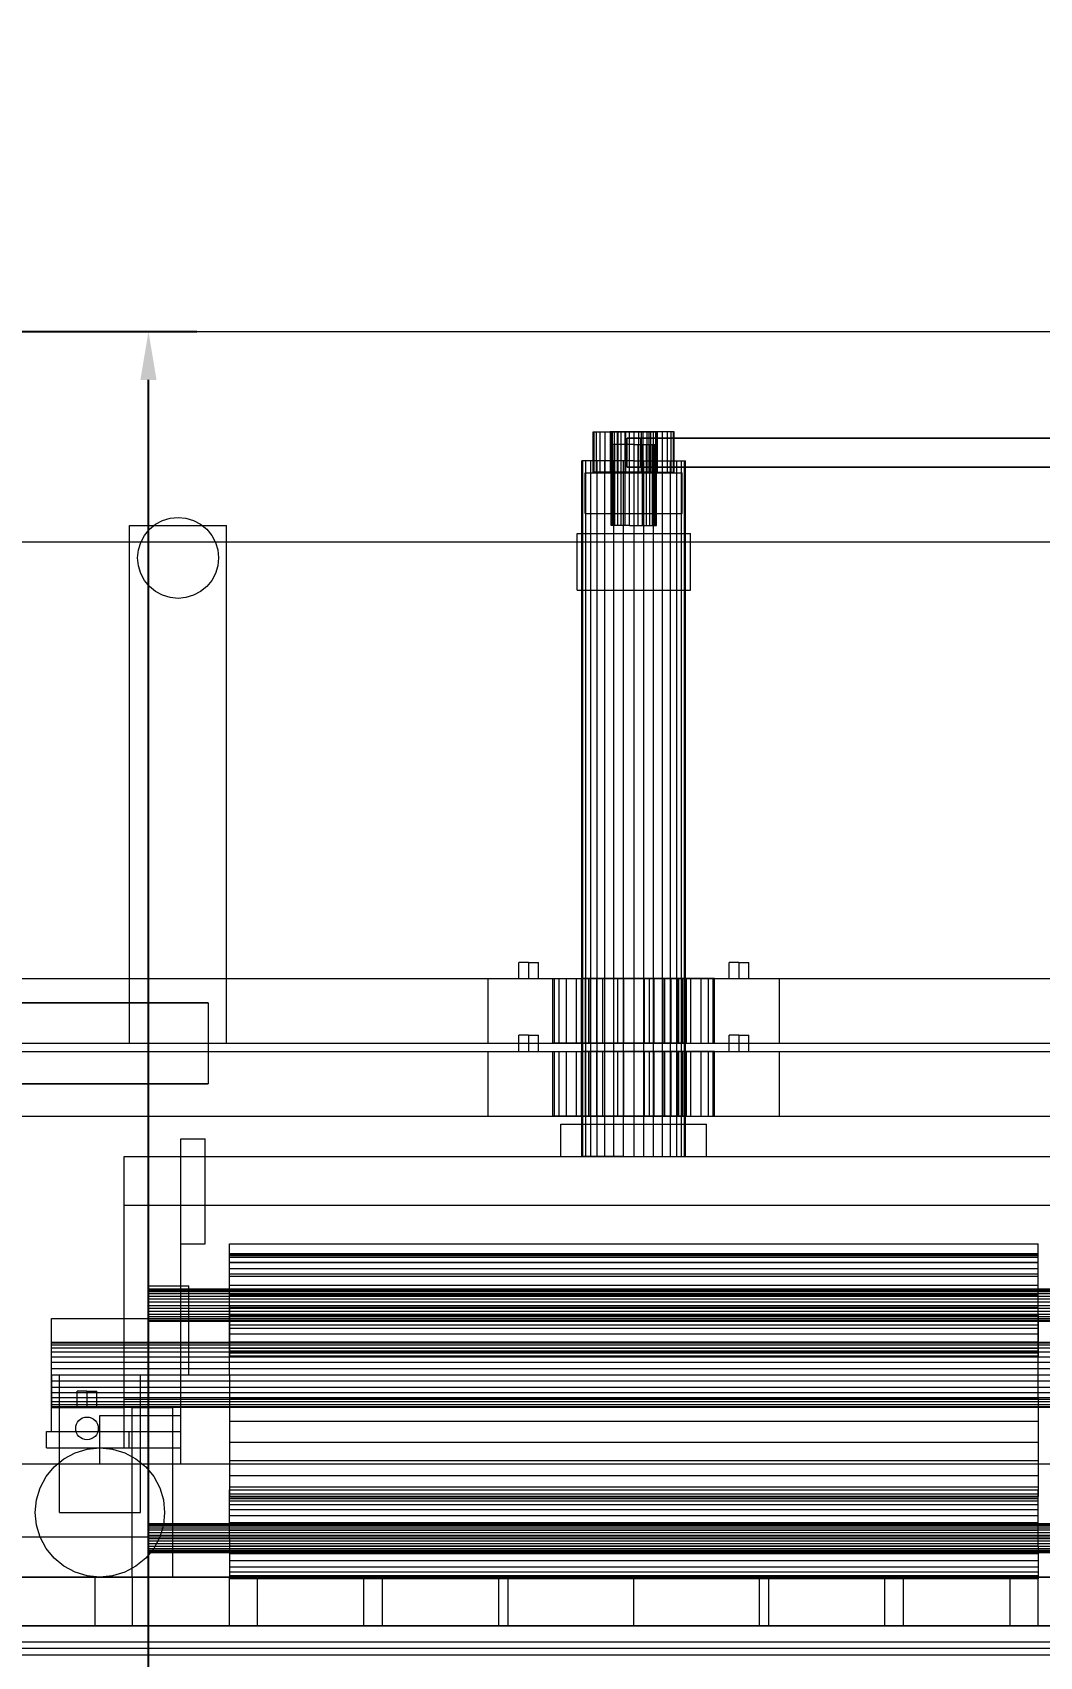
# Model space of a CAD drawing. Header units: millimetres. Extents: x -191664 to 191490, y -197311 to 10263.
# Drawn here: x 2128 to 2751, y -138529 to -137525 of the extents above; entities that cross this region are included whole.
import ezdxf

# ---------------------------------------------------------------- set-up
doc = ezdxf.new("R2010")
doc.units = ezdxf.units.MM
for name, color, linetype, lineweight in [('COTAS_R', 1, 'Continuous', 0), ('DET_secador_frontal', 7, 'Continuous', 0), ('R15_COTAS_TRANSPORTE_P', 1, 'Continuous', 0)]:
    doc.layers.add(name, color=color, linetype=linetype, lineweight=lineweight)
doc.dimstyles.new('PLANTA_20', dxfattribs={"dimtxt": 50, "dimasz": 30, "dimexe": 30, "dimexo": 16, "dimgap": 20, "dimtad": 1, "dimtih": 1, "dimtoh": 1, "dimdec": 1, "dimzin": 0, "dimdsep": 46, "dimcen": 0.09, "dimadec": 0, "dimazin": 0, "dimtfac": 1, "dimtdec": 4, "dimtofl": 0, "dimtmove": 0, "dimatfit": 3, "dimfxl": 1, "dimtolj": 1, "dimtzin": 0, "dimarcsym": 0})

# ---------------------------------------------------------------- blocks, each defined once
blk = doc.blocks.new('*D97')
at = {"layer": 'COTAS_R', "color": 0, "lineweight": -2, "transparency": 16777216}
for p, q in [((1116, -137710), (2230, -137710)), ((2200, -141520), (2200, -137740)), ((1116, -141550), (2230, -141550))]:
    blk.add_line(p, q, dxfattribs=at)
at = {"layer": 'COTAS_R', "color": 0, "transparency": 16777216}
for points in [[(2195, -137740), (2205, -137740), (2200, -137710)], [(2195, -141520), (2205, -141520), (2200, -141550)]]:
    blk.add_solid(points, dxfattribs=at)
at = {"layer": 'Defpoints', "color": 0, "transparency": 16777216}
for p in [(1100, -137710), (2200, -137710), (1100, -141550)]:
    blk.add_point(p, dxfattribs=at)
blk = doc.blocks.new('*D133')
at = {"layer": 'Defpoints', "color": 0, "transparency": 16777216}
for p in [(439.7, -194148), (217.9, -194406.1), (-500, -194490), (-500, -194490), (500, -194490)]:
    blk.add_point(p, dxfattribs=at)
at = {"layer": 'R15_COTAS_TRANSPORTE_P', "color": 0, "lineweight": -2, "transparency": 16777216}
blk.add_arc((-500, -194490), 722.8, 2.3783, 17.6217, dxfattribs=at)
at = {"layer": 'R15_COTAS_TRANSPORTE_P', "color": 0, "transparency": 16777216}
for points in [[(184.1, -194272.8), (193.6, -194269.6), (179.2, -194242.8)], [(227.1, -194459.9), (217.2, -194460.1), (222.8, -194490)]]:
    blk.add_solid(points, dxfattribs=at)

msp = doc.modelspace()

# ---------------------------------------------------------------- linework, layer by layer
at = {"layer": 'DET_secador_frontal', "color": 33, "true_color": 0xb6a25b}
for p, q in [((1950, -137710), (3762, -137710)), ((1950, -137840), (3762, -137840))]:
    msp.add_line(p, q, dxfattribs=at)
at = {"layer": 'DET_secador_frontal', "color": 253, "true_color": 0x9eafb6}
for p, q in [((2475, -137797), (2475, -137772)), ((2475, -137772), (2475.48, -137772)), ((2475, -137772), (2485.5, -137772)), ((2475.48, -137797), (2475.48, -137772)), ((2475.48, -137772), (2476.9, -137772)), ((2475.48, -137772), (2485.78, -137772)), ((2476.9, -137797), (2476.9, -137772)), ((2476.9, -137772), (2479.21, -137772)), ((2476.9, -137772), (2486.6, -137772)), ((2479.21, -137797), (2479.21, -137772)), ((2479.21, -137772), (2482.32, -137772)), ((2479.21, -137772), (2487.94, -137772)), ((2482.32, -137797), (2482.32, -137772)), ((2482.32, -137772), (2486.11, -137772)), ((2482.32, -137772), (2489.75, -137772)), ((2485.78, -137772), (2485.5, -137772)), ((2485.5, -137772), (2485.5, -137797)), ((2486.6, -137772), (2485.78, -137772)), ((2485.78, -137772), (2485.78, -137797)), ((2486.11, -137797), (2486.11, -137772)), ((2486.11, -137772), (2490.43, -137772)), ((2486.11, -137772), (2491.94, -137772)), ((2487.94, -137772), (2486.6, -137772)), ((2486.6, -137772), (2486.6, -137797)), ((2489.75, -137772), (2487.94, -137772)), ((2487.94, -137772), (2487.94, -137797)), ((2491.94, -137772), (2489.75, -137772)), ((2489.75, -137772), (2489.75, -137797)), ((2490.43, -137797), (2490.43, -137772)), ((2490.43, -137772), (2495.12, -137772)), ((2490.43, -137772), (2494.45, -137772)), ((2494.45, -137772), (2491.94, -137772)), ((2491.94, -137772), (2491.94, -137797)), ((2497.17, -137772), (2494.45, -137772)), ((2494.45, -137772), (2494.45, -137797)), ((2495.12, -137797), (2495.12, -137772)), ((2495.12, -137772), (2500, -137772)), ((2495.12, -137772), (2497.17, -137772)), ((2500, -137772), (2497.17, -137772)), ((2497.17, -137772), (2497.17, -137797)), ((2504.88, -137772), (2500, -137772)), ((2500, -137772), (2500, -137797)), ((2500, -137772), (2502.83, -137772)), ((2502.83, -137772), (2502.83, -137797)), ((2504.88, -137772), (2502.83, -137772)), ((2502.83, -137772), (2505.55, -137772)), ((2504.88, -137797), (2504.88, -137772)), ((2509.57, -137772), (2504.88, -137772)), ((2505.55, -137772), (2505.55, -137797)), ((2509.57, -137772), (2505.55, -137772)), ((2505.55, -137772), (2508.06, -137772)), ((2508.06, -137772), (2508.06, -137797)), ((2513.89, -137772), (2508.06, -137772)), ((2508.06, -137772), (2510.25, -137772)), ((2509.57, -137797), (2509.57, -137772)), ((2513.89, -137772), (2509.57, -137772)), ((2510.25, -137772), (2510.25, -137797)), ((2517.68, -137772), (2510.25, -137772)), ((2510.25, -137772), (2512.06, -137772)), ((2512.06, -137772), (2512.06, -137797)), ((2520.79, -137772), (2512.06, -137772)), ((2512.06, -137772), (2513.4, -137772)), ((2513.4, -137772), (2513.4, -137797)), ((2523.1, -137772), (2513.4, -137772)), ((2513.4, -137772), (2514.22, -137772)), ((2513.89, -137797), (2513.89, -137772)), ((2517.68, -137772), (2513.89, -137772)), ((2514.22, -137772), (2514.22, -137797)), ((2524.52, -137772), (2514.22, -137772)), ((2514.22, -137772), (2514.5, -137772)), ((2514.5, -137772), (2514.5, -137797)), ((2525, -137772), (2514.5, -137772)), ((2517.68, -137797), (2517.68, -137772)), ((2520.79, -137772), (2517.68, -137772)), ((2520.79, -137797), (2520.79, -137772)), ((2523.1, -137772), (2520.79, -137772)), ((2523.1, -137797), (2523.1, -137772)), ((2524.52, -137772), (2523.1, -137772)), ((2524.52, -137797), (2524.52, -137772)), ((2525, -137772), (2524.52, -137772)), ((2525, -137797), (2525, -137772)), ((2475.48, -137797), (2475, -137797)), ((2485.5, -137797), (2475, -137797)), ((2476.9, -137797), (2475.48, -137797)), ((2485.78, -137797), (2475.48, -137797)), ((2479.21, -137797), (2476.9, -137797)), ((2486.6, -137797), (2476.9, -137797)), ((2482.32, -137797), (2479.21, -137797)), ((2487.94, -137797), (2479.21, -137797)), ((2486.11, -137797), (2482.32, -137797)), ((2489.75, -137797), (2482.32, -137797)), ((2485.5, -137797), (2485.78, -137797)), ((2485.78, -137797), (2486.6, -137797)), ((2490.43, -137797), (2486.11, -137797)), ((2491.94, -137797), (2486.11, -137797)), ((2486.6, -137797), (2487.94, -137797)), ((2487.94, -137797), (2489.75, -137797)), ((2489.75, -137797), (2491.94, -137797)), ((2495.12, -137797), (2490.43, -137797)), ((2494.45, -137797), (2490.43, -137797)), ((2491.94, -137797), (2494.45, -137797)), ((2494.45, -137797), (2497.17, -137797)), ((2500, -137797), (2495.12, -137797)), ((2497.17, -137797), (2495.12, -137797)), ((2497.17, -137797), (2500, -137797)), ((2500, -137797), (2504.88, -137797)), ((2502.83, -137797), (2500, -137797)), ((2502.83, -137797), (2504.88, -137797)), ((2505.55, -137797), (2502.83, -137797)), ((2504.88, -137797), (2509.57, -137797)), ((2505.55, -137797), (2509.57, -137797)), ((2508.06, -137797), (2505.55, -137797)), ((2508.06, -137797), (2513.89, -137797)), ((2510.25, -137797), (2508.06, -137797)), ((2509.57, -137797), (2513.89, -137797)), ((2510.25, -137797), (2517.68, -137797)), ((2512.06, -137797), (2510.25, -137797)), ((2512.06, -137797), (2520.79, -137797)), ((2513.4, -137797), (2512.06, -137797)), ((2513.4, -137797), (2523.1, -137797)), ((2514.22, -137797), (2513.4, -137797)), ((2513.89, -137797), (2517.68, -137797)), ((2514.22, -137797), (2524.52, -137797)), ((2514.5, -137797), (2514.22, -137797)), ((2514.5, -137797), (2525, -137797)), ((2517.68, -137797), (2520.79, -137797)), ((2520.79, -137797), (2523.1, -137797)), ((2523.1, -137797), (2524.52, -137797)), ((2524.52, -137797), (2525, -137797)), ((2450, -138110), (2450.96, -138110)), ((2450, -138110), (2467.5, -138110)), ((2450.96, -138150), (2450.96, -138110)), ((2450.96, -138110), (2453.81, -138110)), ((2450.96, -138110), (2468.12, -138110)), ((2453.81, -138150), (2453.81, -138110)), ((2453.81, -138110), (2458.43, -138110)), ((2453.81, -138110), (2469.97, -138110)), ((2458.43, -138150), (2458.43, -138110)), ((2458.43, -138110), (2464.64, -138110)), ((2458.43, -138110), (2472.98, -138110)), ((2464.64, -138150), (2464.64, -138110)), ((2464.64, -138110), (2472.22, -138110)), ((2464.64, -138110), (2477.02, -138110)), ((2468.12, -138110), (2467.5, -138110)), ((2467.5, -138110), (2467.5, -138150)), ((2469.97, -138110), (2468.12, -138110)), ((2468.12, -138110), (2468.12, -138150)), ((2472.98, -138110), (2469.97, -138110)), ((2469.97, -138110), (2469.97, -138150)), ((2472.22, -138150), (2472.22, -138110)), ((2472.22, -138110), (2480.87, -138110)), ((2472.22, -138110), (2481.94, -138110)), ((2477.02, -138110), (2472.98, -138110)), ((2472.98, -138110), (2472.98, -138150)), ((2481.94, -138110), (2477.02, -138110)), ((2477.02, -138110), (2477.02, -138150)), ((2480.87, -138150), (2480.87, -138110)), ((2480.87, -138110), (2490.25, -138110)), ((2480.87, -138110), (2487.56, -138110)), ((2487.56, -138110), (2481.94, -138110)), ((2481.94, -138110), (2481.94, -138150)), ((2493.66, -138110), (2487.56, -138110)), ((2487.56, -138110), (2487.56, -138150)), ((2490.25, -138150), (2490.25, -138110)), ((2490.25, -138110), (2500, -138110)), ((2490.25, -138110), (2493.66, -138110)), ((2500, -138110), (2493.66, -138110)), ((2493.66, -138110), (2493.66, -138150)), ((2509.75, -138110), (2500, -138110)), ((2500, -138110), (2500, -138150)), ((2500, -138110), (2506.34, -138110)), ((2506.34, -138110), (2506.34, -138150)), ((2509.75, -138110), (2506.34, -138110)), ((2506.34, -138110), (2512.44, -138110)), ((2509.75, -138150), (2509.75, -138110)), ((2519.13, -138110), (2509.75, -138110)), ((2512.44, -138110), (2512.44, -138150)), ((2519.13, -138110), (2512.44, -138110)), ((2512.44, -138110), (2518.06, -138110)), ((2518.06, -138110), (2518.06, -138150)), ((2527.78, -138110), (2518.06, -138110)), ((2518.06, -138110), (2522.98, -138110)), ((2519.13, -138150), (2519.13, -138110)), ((2527.78, -138110), (2519.13, -138110)), ((2522.98, -138110), (2522.98, -138150)), ((2535.36, -138110), (2522.98, -138110)), ((2522.98, -138110), (2527.02, -138110)), ((2527.02, -138110), (2527.02, -138150)), ((2541.57, -138110), (2527.02, -138110)), ((2527.02, -138110), (2530.03, -138110)), ((2527.78, -138150), (2527.78, -138110)), ((2535.36, -138110), (2527.78, -138110)), ((2530.03, -138110), (2530.03, -138150)), ((2546.19, -138110), (2530.03, -138110)), ((2530.03, -138110), (2531.88, -138110)), ((2531.88, -138110), (2531.88, -138150)), ((2549.04, -138110), (2531.88, -138110)), ((2531.88, -138110), (2532.5, -138110)), ((2532.5, -138110), (2532.5, -138150)), ((2550, -138110), (2532.5, -138110)), ((2535.36, -138150), (2535.36, -138110)), ((2541.57, -138110), (2535.36, -138110)), ((2541.57, -138150), (2541.57, -138110)), ((2546.19, -138110), (2541.57, -138110)), ((2546.19, -138150), (2546.19, -138110)), ((2549.04, -138110), (2546.19, -138110)), ((2549.04, -138150), (2549.04, -138110)), ((2550, -138110), (2549.04, -138110)), ((2450.96, -138150), (2450, -138150)), ((2467.5, -138150), (2450, -138150)), ((2453.81, -138150), (2450.96, -138150)), ((2468.12, -138150), (2450.96, -138150)), ((2458.43, -138150), (2453.81, -138150)), ((2469.97, -138150), (2453.81, -138150)), ((2464.64, -138150), (2458.43, -138150)), ((2472.98, -138150), (2458.43, -138150)), ((2472.22, -138150), (2464.64, -138150)), ((2477.02, -138150), (2464.64, -138150)), ((2467.5, -138150), (2468.12, -138150)), ((2468.12, -138150), (2469.97, -138150)), ((2469.97, -138150), (2472.98, -138150)), ((2480.87, -138150), (2472.22, -138150)), ((2481.94, -138150), (2472.22, -138150)), ((2472.98, -138150), (2477.02, -138150)), ((2477.02, -138150), (2481.94, -138150)), ((2490.25, -138150), (2480.87, -138150)), ((2487.56, -138150), (2480.87, -138150)), ((2481.94, -138150), (2487.56, -138150)), ((2487.56, -138150), (2493.66, -138150)), ((2500, -138150), (2490.25, -138150)), ((2493.66, -138150), (2490.25, -138150)), ((2493.66, -138150), (2500, -138150)), ((2500, -138150), (2509.75, -138150)), ((2506.34, -138150), (2500, -138150)), ((2506.34, -138150), (2509.75, -138150)), ((2512.44, -138150), (2506.34, -138150)), ((2509.75, -138150), (2519.13, -138150)), ((2512.44, -138150), (2519.13, -138150)), ((2518.06, -138150), (2512.44, -138150)), ((2518.06, -138150), (2527.78, -138150)), ((2522.98, -138150), (2518.06, -138150)), ((2519.13, -138150), (2527.78, -138150)), ((2522.98, -138150), (2535.36, -138150)), ((2527.02, -138150), (2522.98, -138150)), ((2527.02, -138150), (2541.57, -138150)), ((2530.03, -138150), (2527.02, -138150)), ((2527.78, -138150), (2535.36, -138150)), ((2530.03, -138150), (2546.19, -138150)), ((2531.88, -138150), (2530.03, -138150)), ((2531.88, -138150), (2549.04, -138150)), ((2532.5, -138150), (2531.88, -138150)), ((2532.5, -138150), (2550, -138150)), ((2535.36, -138150), (2541.57, -138150)), ((2541.57, -138150), (2546.19, -138150)), ((2546.19, -138150), (2549.04, -138150)), ((2549.04, -138150), (2550, -138150)), ((2450, -138155), (2450.96, -138155)), ((2450, -138155), (2467.5, -138155)), ((2450.96, -138195), (2450.96, -138155)), ((2450.96, -138155), (2453.81, -138155)), ((2450.96, -138155), (2468.12, -138155)), ((2453.81, -138195), (2453.81, -138155)), ((2453.81, -138155), (2458.43, -138155)), ((2453.81, -138155), (2469.97, -138155)), ((2458.43, -138195), (2458.43, -138155)), ((2458.43, -138155), (2464.64, -138155)), ((2458.43, -138155), (2472.98, -138155)), ((2464.64, -138195), (2464.64, -138155)), ((2464.64, -138155), (2472.22, -138155)), ((2464.64, -138155), (2477.02, -138155)), ((2468.12, -138155), (2467.5, -138155)), ((2467.5, -138155), (2467.5, -138195)), ((2469.97, -138155), (2468.12, -138155)), ((2468.12, -138155), (2468.12, -138195)), ((2472.98, -138155), (2469.97, -138155)), ((2469.97, -138155), (2469.97, -138195)), ((2472.22, -138195), (2472.22, -138155)), ((2472.22, -138155), (2480.87, -138155)), ((2472.22, -138155), (2481.94, -138155)), ((2477.02, -138155), (2472.98, -138155)), ((2472.98, -138155), (2472.98, -138195)), ((2481.94, -138155), (2477.02, -138155)), ((2477.02, -138155), (2477.02, -138195)), ((2480.87, -138195), (2480.87, -138155)), ((2480.87, -138155), (2490.25, -138155)), ((2480.87, -138155), (2487.56, -138155)), ((2487.56, -138155), (2481.94, -138155)), ((2481.94, -138155), (2481.94, -138195)), ((2493.66, -138155), (2487.56, -138155)), ((2487.56, -138155), (2487.56, -138195)), ((2490.25, -138195), (2490.25, -138155)), ((2490.25, -138155), (2500, -138155)), ((2490.25, -138155), (2493.66, -138155)), ((2500, -138155), (2493.66, -138155)), ((2493.66, -138155), (2493.66, -138195)), ((2509.75, -138155), (2500, -138155)), ((2500, -138155), (2500, -138195)), ((2500, -138155), (2506.34, -138155)), ((2506.34, -138155), (2506.34, -138195)), ((2509.75, -138155), (2506.34, -138155)), ((2506.34, -138155), (2512.44, -138155)), ((2509.75, -138195), (2509.75, -138155)), ((2519.13, -138155), (2509.75, -138155)), ((2512.44, -138155), (2512.44, -138195)), ((2519.13, -138155), (2512.44, -138155)), ((2512.44, -138155), (2518.06, -138155)), ((2518.06, -138155), (2518.06, -138195)), ((2527.78, -138155), (2518.06, -138155)), ((2518.06, -138155), (2522.98, -138155)), ((2519.13, -138195), (2519.13, -138155)), ((2527.78, -138155), (2519.13, -138155)), ((2522.98, -138155), (2522.98, -138195)), ((2535.36, -138155), (2522.98, -138155)), ((2522.98, -138155), (2527.02, -138155)), ((2527.02, -138155), (2527.02, -138195)), ((2541.57, -138155), (2527.02, -138155)), ((2527.02, -138155), (2530.03, -138155)), ((2527.78, -138195), (2527.78, -138155)), ((2535.36, -138155), (2527.78, -138155)), ((2530.03, -138155), (2530.03, -138195)), ((2546.19, -138155), (2530.03, -138155)), ((2530.03, -138155), (2531.88, -138155)), ((2531.88, -138155), (2531.88, -138195)), ((2549.04, -138155), (2531.88, -138155)), ((2531.88, -138155), (2532.5, -138155)), ((2532.5, -138155), (2532.5, -138195)), ((2550, -138155), (2532.5, -138155)), ((2535.36, -138195), (2535.36, -138155)), ((2541.57, -138155), (2535.36, -138155)), ((2541.57, -138195), (2541.57, -138155)), ((2546.19, -138155), (2541.57, -138155)), ((2546.19, -138195), (2546.19, -138155)), ((2549.04, -138155), (2546.19, -138155)), ((2549.04, -138195), (2549.04, -138155)), ((2550, -138155), (2549.04, -138155)), ((2450.96, -138195), (2450, -138195)), ((2467.5, -138195), (2450, -138195)), ((2453.81, -138195), (2450.96, -138195)), ((2468.12, -138195), (2450.96, -138195)), ((2458.43, -138195), (2453.81, -138195)), ((2469.97, -138195), (2453.81, -138195)), ((2464.64, -138195), (2458.43, -138195)), ((2472.98, -138195), (2458.43, -138195)), ((2472.22, -138195), (2464.64, -138195)), ((2477.02, -138195), (2464.64, -138195)), ((2467.5, -138195), (2468.12, -138195)), ((2468.12, -138195), (2469.97, -138195)), ((2469.97, -138195), (2472.98, -138195)), ((2480.87, -138195), (2472.22, -138195)), ((2481.94, -138195), (2472.22, -138195)), ((2472.98, -138195), (2477.02, -138195)), ((2477.02, -138195), (2481.94, -138195)), ((2490.25, -138195), (2480.87, -138195)), ((2487.56, -138195), (2480.87, -138195)), ((2481.94, -138195), (2487.56, -138195)), ((2487.56, -138195), (2493.66, -138195)), ((2500, -138195), (2490.25, -138195)), ((2493.66, -138195), (2490.25, -138195)), ((2493.66, -138195), (2500, -138195)), ((2500, -138195), (2509.75, -138195)), ((2506.34, -138195), (2500, -138195)), ((2506.34, -138195), (2509.75, -138195)), ((2512.44, -138195), (2506.34, -138195)), ((2509.75, -138195), (2519.13, -138195)), ((2512.44, -138195), (2519.13, -138195)), ((2518.06, -138195), (2512.44, -138195)), ((2518.06, -138195), (2527.78, -138195)), ((2522.98, -138195), (2518.06, -138195)), ((2519.13, -138195), (2527.78, -138195)), ((2522.98, -138195), (2535.36, -138195)), ((2527.02, -138195), (2522.98, -138195)), ((2527.02, -138195), (2541.57, -138195)), ((2530.03, -138195), (2527.02, -138195)), ((2527.78, -138195), (2535.36, -138195)), ((2530.03, -138195), (2546.19, -138195)), ((2531.88, -138195), (2530.03, -138195)), ((2531.88, -138195), (2549.04, -138195)), ((2532.5, -138195), (2531.88, -138195)), ((2532.5, -138195), (2550, -138195)), ((2535.36, -138195), (2541.57, -138195)), ((2541.57, -138195), (2546.19, -138195)), ((2546.19, -138195), (2549.04, -138195)), ((2549.04, -138195), (2550, -138195))]:
    msp.add_line(p, q, dxfattribs=at)
at = {"layer": 'DET_secador_frontal', "color": 253, "true_color": 0xa8b4b9}
for p, q in [((2486.27, -137780), (2486, -137780)), ((2486, -137830), (2486, -137780)), ((2487.07, -137780), (2486.27, -137780)), ((2486.27, -137830), (2486.27, -137780)), ((2488.36, -137780), (2487.07, -137780)), ((2487.07, -137830), (2487.07, -137780)), ((2490.1, -137780), (2488.36, -137780)), ((2488.36, -137830), (2488.36, -137780)), ((2492.22, -137780), (2490.1, -137780)), ((2490.1, -137830), (2490.1, -137780)), ((2494.64, -137780), (2492.22, -137780)), ((2492.22, -137830), (2492.22, -137780)), ((2497.27, -137780), (2494.64, -137780)), ((2494.64, -137830), (2494.64, -137780)), ((2500, -137780), (2497.27, -137780)), ((2497.27, -137830), (2497.27, -137780)), ((2500, -137780), (2502.73, -137780)), ((2500, -137780), (2500, -137830)), ((2502.73, -137780), (2505.36, -137780)), ((2502.73, -137830), (2502.73, -137780)), ((2505.36, -137780), (2507.78, -137780)), ((2505.36, -137830), (2505.36, -137780)), ((2507.78, -137780), (2509.9, -137780)), ((2507.78, -137830), (2507.78, -137780)), ((2509.9, -137780), (2511.64, -137780)), ((2509.9, -137830), (2509.9, -137780)), ((2511.64, -137780), (2512.93, -137780)), ((2511.64, -137830), (2511.64, -137780)), ((2512.93, -137780), (2513.73, -137780)), ((2512.93, -137830), (2512.93, -137780)), ((2513.73, -137780), (2514, -137780)), ((2513.73, -137830), (2513.73, -137780)), ((2514, -137830), (2514, -137780)), ((2468.61, -137790), (2468, -137790)), ((2468, -138220), (2468, -137790)), ((2470.44, -137790), (2468.61, -137790)), ((2468.61, -138220), (2468.61, -137790)), ((2473.39, -137790), (2470.44, -137790)), ((2470.44, -138220), (2470.44, -137790)), ((2477.37, -137790), (2473.39, -137790)), ((2473.39, -138220), (2473.39, -137790)), ((2482.22, -137790), (2477.37, -137790)), ((2477.37, -138220), (2477.37, -137790)), ((2487.75, -137790), (2482.22, -137790)), ((2482.22, -138220), (2482.22, -137790)), ((2493.76, -137790), (2487.75, -137790)), ((2487.75, -138220), (2487.75, -137790)), ((2500, -137790), (2493.76, -137790)), ((2493.76, -138220), (2493.76, -137790)), ((2500, -137790), (2506.24, -137790)), ((2500, -137790), (2500, -138220)), ((2506.24, -137790), (2512.25, -137790)), ((2506.24, -138220), (2506.24, -137790)), ((2512.25, -137790), (2517.78, -137790)), ((2512.25, -138220), (2512.25, -137790)), ((2517.78, -137790), (2522.63, -137790)), ((2517.78, -138220), (2517.78, -137790)), ((2522.63, -137790), (2526.61, -137790)), ((2522.63, -138220), (2522.63, -137790)), ((2526.61, -137790), (2529.56, -137790)), ((2526.61, -138220), (2526.61, -137790)), ((2529.56, -137790), (2531.39, -137790)), ((2529.56, -138220), (2529.56, -137790)), ((2531.39, -137790), (2532, -137790)), ((2531.39, -138220), (2531.39, -137790)), ((2532, -138220), (2532, -137790)), ((2486.27, -137830), (2486, -137830)), ((2487.07, -137830), (2486.27, -137830)), ((2488.36, -137830), (2487.07, -137830)), ((2490.1, -137830), (2488.36, -137830)), ((2492.22, -137830), (2490.1, -137830)), ((2494.64, -137830), (2492.22, -137830)), ((2497.27, -137830), (2494.64, -137830)), ((2497.27, -137830), (2500, -137830)), ((2500, -137830), (2502.73, -137830)), ((2502.73, -137830), (2505.36, -137830)), ((2505.36, -137830), (2507.78, -137830)), ((2507.78, -137830), (2509.9, -137830)), ((2509.9, -137830), (2511.64, -137830)), ((2511.64, -137830), (2512.93, -137830)), ((2512.93, -137830), (2513.73, -137830)), ((2513.73, -137830), (2514, -137830)), ((2468.61, -138220), (2468, -138220)), ((2470.44, -138220), (2468.61, -138220)), ((2473.39, -138220), (2470.44, -138220)), ((2477.37, -138220), (2473.39, -138220)), ((2482.22, -138220), (2477.37, -138220)), ((2487.75, -138220), (2482.22, -138220)), ((2493.76, -138220), (2487.75, -138220)), ((2493.76, -138220), (2500, -138220)), ((2500, -138220), (2506.24, -138220)), ((2506.24, -138220), (2512.25, -138220)), ((2512.25, -138220), (2517.78, -138220)), ((2517.78, -138220), (2522.63, -138220)), ((2522.63, -138220), (2526.61, -138220)), ((2526.61, -138220), (2529.56, -138220)), ((2529.56, -138220), (2531.39, -138220)), ((2531.39, -138220), (2532, -138220)), ((2250, -138281.44), (2250, -138280)), ((2250, -138280.61), (2250, -138280)), ((2250, -138282.44), (2250, -138280.61)), ((2750, -138280.61), (2250, -138280.61)), ((2250, -138285.71), (2250, -138281.44)), ((2750, -138281.44), (2250, -138281.44)), ((2250, -138285.39), (2250, -138282.44)), ((2750, -138282.44), (2250, -138282.44)), ((2750, -138281.44), (2750, -138280)), ((2750, -138280.61), (2750, -138280)), ((2750, -138282.44), (2750, -138280.61)), ((2750, -138285.71), (2750, -138281.44)), ((2750, -138285.39), (2750, -138282.44)), ((2250, -138289.37), (2250, -138285.39)), ((2750, -138285.39), (2250, -138285.39)), ((2250, -138292.64), (2250, -138285.71)), ((2750, -138285.71), (2250, -138285.71)), ((2250, -138294.22), (2250, -138289.37)), ((2750, -138289.37), (2250, -138289.37)), ((2250, -138301.97), (2250, -138292.64)), ((2750, -138292.64), (2250, -138292.64)), ((2750, -138289.37), (2750, -138285.39)), ((2750, -138292.64), (2750, -138285.71)), ((2750, -138294.22), (2750, -138289.37)), ((2750, -138301.97), (2750, -138292.64)), ((2200, -138302.19), (2200, -138302)), ((2800, -138302), (2200, -138302)), ((2200, -138302.76), (2200, -138302.19)), ((2800, -138302.19), (2200, -138302.19)), ((2200, -138303.69), (2200, -138302.76)), ((2800, -138302.76), (2200, -138302.76)), ((2250, -138299.75), (2250, -138294.22)), ((2750, -138294.22), (2250, -138294.22)), ((2250, -138305.76), (2250, -138299.75)), ((2750, -138299.75), (2250, -138299.75)), ((2250, -138313.33), (2250, -138301.97)), ((2750, -138301.97), (2250, -138301.97)), ((2750, -138299.75), (2750, -138294.22)), ((2750, -138305.76), (2750, -138299.75)), ((2750, -138313.33), (2750, -138301.97)), ((2200, -138304.93), (2200, -138303.69)), ((2800, -138303.69), (2200, -138303.69)), ((2200, -138306.44), (2200, -138304.93)), ((2800, -138304.93), (2200, -138304.93)), ((2200, -138308.17), (2200, -138306.44)), ((2800, -138306.44), (2200, -138306.44)), ((2200, -138310.05), (2200, -138308.17)), ((2800, -138308.17), (2200, -138308.17)), ((2200, -138312), (2200, -138310.05)), ((2800, -138310.05), (2200, -138310.05)), ((2200, -138312), (2200, -138313.95)), ((2200, -138312), (2800, -138312)), ((2250, -138312), (2250, -138305.76)), ((2750, -138305.76), (2250, -138305.76)), ((2250, -138312), (2250, -138318.24)), ((2250, -138312), (2750, -138312)), ((2250, -138326.3), (2250, -138313.33)), ((2750, -138313.33), (2250, -138313.33)), ((2750, -138312), (2750, -138305.76)), ((2750, -138318.24), (2750, -138312)), ((2750, -138326.3), (2750, -138313.33)), ((2200, -138313.95), (2200, -138315.83)), ((2800, -138313.95), (2200, -138313.95)), ((2200, -138315.83), (2200, -138317.56)), ((2800, -138315.83), (2200, -138315.83)), ((2200, -138317.56), (2200, -138319.07)), ((2800, -138317.56), (2200, -138317.56)), ((2200, -138319.07), (2200, -138320.31)), ((2800, -138319.07), (2200, -138319.07)), ((2200, -138320.31), (2200, -138321.24)), ((2800, -138320.31), (2200, -138320.31)), ((2200, -138321.24), (2200, -138321.81)), ((2800, -138321.24), (2200, -138321.24)), ((2200, -138321.81), (2200, -138322)), ((2800, -138321.81), (2200, -138321.81)), ((2800, -138322), (2200, -138322)), ((2250, -138318.24), (2250, -138324.25)), ((2750, -138318.24), (2250, -138318.24)), ((2750, -138318.24), (2750, -138324.25)), ((2250, -138324.25), (2250, -138329.78)), ((2750, -138324.25), (2250, -138324.25)), ((2250, -138340.37), (2250, -138326.3)), ((2750, -138326.3), (2250, -138326.3)), ((2250, -138329.78), (2250, -138334.63)), ((2750, -138329.78), (2250, -138329.78)), ((2750, -138324.25), (2750, -138329.78)), ((2750, -138340.37), (2750, -138326.3)), ((2750, -138329.78), (2750, -138334.63)), ((2140, -138335.38), (2140, -138335)), ((2860, -138335), (2140, -138335)), ((2140, -138336.52), (2140, -138335.38)), ((2860, -138335.38), (2140, -138335.38)), ((2140, -138338.37), (2140, -138336.52)), ((2860, -138336.52), (2140, -138336.52)), ((2140, -138340.86), (2140, -138338.37)), ((2860, -138338.37), (2140, -138338.37)), ((2140, -138343.89), (2140, -138340.86)), ((2860, -138340.86), (2140, -138340.86)), ((2250, -138334.63), (2250, -138338.61)), ((2750, -138334.63), (2250, -138334.63)), ((2250, -138338.61), (2250, -138341.56)), ((2750, -138338.61), (2250, -138338.61)), ((2250, -138355), (2250, -138340.37)), ((2750, -138340.37), (2250, -138340.37)), ((2250, -138341.56), (2250, -138343.39)), ((2750, -138341.56), (2250, -138341.56)), ((2250, -138343.39), (2250, -138344)), ((2750, -138343.39), (2250, -138343.39)), ((2750, -138334.63), (2750, -138338.61)), ((2750, -138338.61), (2750, -138341.56)), ((2750, -138355), (2750, -138340.37)), ((2750, -138341.56), (2750, -138343.39)), ((2750, -138343.39), (2750, -138344)), ((2140, -138347.35), (2140, -138343.89)), ((2860, -138343.89), (2140, -138343.89)), ((2140, -138351.1), (2140, -138347.35)), ((2860, -138347.35), (2140, -138347.35)), ((2140, -138355), (2140, -138351.1)), ((2860, -138351.1), (2140, -138351.1)), ((2750, -138344), (2250, -138344)), ((2140, -138355), (2140, -138358.9)), ((2140, -138355), (2860, -138355)), ((2140, -138358.9), (2140, -138362.65)), ((2860, -138358.9), (2140, -138358.9)), ((2140, -138362.65), (2140, -138366.11)), ((2860, -138362.65), (2140, -138362.65)), ((2250, -138355), (2250, -138369.63)), ((2250, -138355), (2750, -138355)), ((2750, -138369.63), (2750, -138355)), ((2140, -138366.11), (2140, -138369.14)), ((2860, -138366.11), (2140, -138366.11)), ((2140, -138369.14), (2140, -138371.63)), ((2860, -138369.14), (2140, -138369.14)), ((2140, -138371.63), (2140, -138373.48)), ((2860, -138371.63), (2140, -138371.63)), ((2140, -138373.48), (2140, -138374.62)), ((2860, -138373.48), (2140, -138373.48)), ((2250, -138369.63), (2250, -138383.7)), ((2750, -138369.63), (2250, -138369.63)), ((2750, -138369.63), (2750, -138383.7)), ((2140, -138374.62), (2140, -138375)), ((2860, -138374.62), (2140, -138374.62)), ((2860, -138375), (2140, -138375)), ((2156.18, -138384.11), (2157.05, -138383.05)), ((2157.05, -138383.05), (2158.11, -138382.18)), ((2158.11, -138382.18), (2159.32, -138381.53)), ((2159.32, -138381.53), (2160.63, -138381.13)), ((2160.63, -138381.13), (2162, -138381)), ((2162, -138381), (2163.37, -138381.13)), ((2163.37, -138381.13), (2164.68, -138381.53)), ((2164.68, -138381.53), (2165.89, -138382.18)), ((2165.89, -138382.18), (2166.95, -138383.05)), ((2166.95, -138383.05), (2167.82, -138384.11)), ((2250, -138383.7), (2250, -138396.67)), ((2750, -138383.7), (2250, -138383.7)), ((2750, -138383.7), (2750, -138396.67)), ((2155, -138388), (2155.13, -138386.63)), ((2155.13, -138389.37), (2155, -138388)), ((2155.13, -138386.63), (2155.53, -138385.32)), ((2155.53, -138390.68), (2155.13, -138389.37)), ((2155.53, -138385.32), (2156.18, -138384.11)), ((2156.18, -138391.89), (2155.53, -138390.68)), ((2157.05, -138392.95), (2156.18, -138391.89)), ((2158.11, -138393.82), (2157.05, -138392.95)), ((2166.95, -138392.95), (2165.89, -138393.82)), ((2167.82, -138391.89), (2166.95, -138392.95)), ((2167.82, -138384.11), (2168.47, -138385.32)), ((2168.47, -138390.68), (2167.82, -138391.89)), ((2168.47, -138385.32), (2168.87, -138386.63)), ((2168.87, -138389.37), (2168.47, -138390.68)), ((2168.87, -138386.63), (2169, -138388)), ((2169, -138388), (2168.87, -138389.37)), ((2147.78, -138406.74), (2154.69, -138403.04)), ((2154.69, -138403.04), (2162.2, -138400.77)), ((2159.32, -138394.47), (2158.11, -138393.82)), ((2160.63, -138394.87), (2159.32, -138394.47)), ((2162, -138395), (2160.63, -138394.87)), ((2163.37, -138394.87), (2162, -138395)), ((2162.2, -138400.77), (2170, -138400)), ((2164.68, -138394.47), (2163.37, -138394.87)), ((2165.89, -138393.82), (2164.68, -138394.47)), ((2170, -138400), (2177.8, -138400.77)), ((2177.8, -138400.77), (2185.31, -138403.04)), ((2185.31, -138403.04), (2192.22, -138406.74)), ((2250, -138396.67), (2250, -138408.03)), ((2750, -138396.67), (2250, -138396.67)), ((2750, -138396.67), (2750, -138408.03)), ((2136.74, -138417.78), (2141.72, -138411.72)), ((2141.72, -138411.72), (2147.78, -138406.74)), ((2192.22, -138406.74), (2198.28, -138411.72)), ((2198.28, -138411.72), (2203.26, -138417.78)), ((2250, -138408.03), (2250, -138417.36)), ((2750, -138408.03), (2250, -138408.03)), ((2750, -138408.03), (2750, -138417.36)), ((2133.04, -138424.69), (2136.74, -138417.78)), ((2203.26, -138417.78), (2206.96, -138424.69)), ((2250, -138417.36), (2250, -138424.29)), ((2750, -138417.36), (2250, -138417.36)), ((2750, -138417.36), (2750, -138424.29)), ((2130, -138440), (2130.77, -138432.2)), ((2130.77, -138432.2), (2133.04, -138424.69)), ((2206.96, -138424.69), (2209.23, -138432.2)), ((2209.23, -138432.2), (2210, -138440)), ((2250, -138424.29), (2250, -138428.56)), ((2750, -138424.29), (2250, -138424.29)), ((2250, -138428.56), (2250, -138430)), ((2750, -138428.56), (2250, -138428.56)), ((2750, -138430), (2250, -138430)), ((2250, -138431.48), (2250, -138431)), ((2250, -138432.9), (2250, -138431.48)), ((2750, -138431.48), (2250, -138431.48)), ((2250, -138435.21), (2250, -138432.9)), ((2750, -138432.9), (2250, -138432.9)), ((2750, -138424.29), (2750, -138428.56)), ((2750, -138428.56), (2750, -138430)), ((2750, -138431.48), (2750, -138431)), ((2750, -138432.9), (2750, -138431.48)), ((2750, -138435.21), (2750, -138432.9)), ((2130.77, -138447.8), (2130, -138440)), ((2210, -138440), (2209.23, -138447.8)), ((2250, -138438.32), (2250, -138435.21)), ((2750, -138435.21), (2250, -138435.21)), ((2250, -138442.11), (2250, -138438.32)), ((2750, -138438.32), (2250, -138438.32)), ((2250, -138446.43), (2250, -138442.11)), ((2750, -138442.11), (2250, -138442.11)), ((2750, -138438.32), (2750, -138435.21)), ((2750, -138442.11), (2750, -138438.32)), ((2750, -138446.43), (2750, -138442.11)), ((2133.04, -138455.31), (2130.77, -138447.8)), ((2200, -138447.17), (2200, -138447)), ((2800, -138447), (2200, -138447)), ((2200, -138447.69), (2200, -138447.17)), ((2800, -138447.17), (2200, -138447.17)), ((2200, -138448.52), (2200, -138447.69)), ((2800, -138447.69), (2200, -138447.69)), ((2200, -138449.64), (2200, -138448.52)), ((2800, -138448.52), (2200, -138448.52)), ((2200, -138451), (2200, -138449.64)), ((2800, -138449.64), (2200, -138449.64)), ((2200, -138452.56), (2200, -138451)), ((2800, -138451), (2200, -138451)), ((2200, -138454.24), (2200, -138452.56)), ((2800, -138452.56), (2200, -138452.56)), ((2209.23, -138447.8), (2206.96, -138455.31)), ((2250, -138451.12), (2250, -138446.43)), ((2750, -138446.43), (2250, -138446.43)), ((2250, -138456), (2250, -138451.12)), ((2750, -138451.12), (2250, -138451.12)), ((2750, -138451.12), (2750, -138446.43)), ((2750, -138456), (2750, -138451.12)), ((2136.74, -138462.22), (2133.04, -138455.31)), ((2141.72, -138468.28), (2136.74, -138462.22)), ((2203.26, -138462.22), (2198.28, -138468.28)), ((2200, -138456), (2200, -138454.24)), ((2800, -138454.24), (2200, -138454.24)), ((2200, -138456), (2200, -138457.76)), ((2200, -138456), (2800, -138456)), ((2200, -138457.76), (2200, -138459.44)), ((2800, -138457.76), (2200, -138457.76)), ((2200, -138459.44), (2200, -138461)), ((2800, -138459.44), (2200, -138459.44)), ((2200, -138461), (2200, -138462.36)), ((2800, -138461), (2200, -138461)), ((2200, -138462.36), (2200, -138463.48)), ((2800, -138462.36), (2200, -138462.36)), ((2200, -138463.48), (2200, -138464.31)), ((2800, -138463.48), (2200, -138463.48)), ((2206.96, -138455.31), (2203.26, -138462.22)), ((2250, -138456), (2250, -138460.88)), ((2250, -138456), (2750, -138456)), ((2250, -138460.88), (2250, -138465.57)), ((2750, -138460.88), (2250, -138460.88)), ((2750, -138460.88), (2750, -138456)), ((2750, -138460.88), (2750, -138465.57)), ((2147.78, -138473.26), (2141.72, -138468.28)), ((2154.69, -138476.96), (2147.78, -138473.26)), ((2192.22, -138473.26), (2185.31, -138476.96)), ((2198.28, -138468.28), (2192.22, -138473.26)), ((2200, -138464.31), (2200, -138464.83)), ((2800, -138464.31), (2200, -138464.31)), ((2200, -138464.83), (2200, -138465)), ((2800, -138464.83), (2200, -138464.83)), ((2800, -138465), (2200, -138465)), ((2250, -138465.57), (2250, -138469.89)), ((2750, -138465.57), (2250, -138465.57)), ((2250, -138469.89), (2250, -138473.68)), ((2750, -138469.89), (2250, -138469.89)), ((2250, -138473.68), (2250, -138476.79)), ((2750, -138473.68), (2250, -138473.68)), ((2750, -138465.57), (2750, -138469.89)), ((2750, -138469.89), (2750, -138473.68)), ((2750, -138473.68), (2750, -138476.79)), ((2162.2, -138479.23), (2154.69, -138476.96)), ((2170, -138480), (2162.2, -138479.23)), ((2177.8, -138479.23), (2170, -138480)), ((2185.31, -138476.96), (2177.8, -138479.23)), ((2250, -138476.79), (2250, -138479.1)), ((2750, -138476.79), (2250, -138476.79)), ((2250, -138479.1), (2250, -138480.52)), ((2750, -138479.1), (2250, -138479.1)), ((2250, -138480.52), (2250, -138481)), ((2750, -138480.52), (2250, -138480.52)), ((2750, -138481), (2250, -138481)), ((2750, -138476.79), (2750, -138479.1)), ((2750, -138479.1), (2750, -138480.52)), ((2750, -138480.52), (2750, -138481))]:
    msp.add_line(p, q, dxfattribs=at)
at = {"layer": 'DET_secador_frontal', "color": 253, "true_color": 0xa1afb6}
for p, q in [((3528.93, -137776), (2495.86, -137776)), ((2495.86, -137776), (2504.14, -137776)), ((2495.86, -137794), (2495.86, -137776)), ((2504.14, -137776), (3537.2, -137776)), ((2504.14, -137776), (2504.14, -137794)), ((2504.14, -137794), (2495.86, -137794)), ((2495.86, -137794), (3528.93, -137794)), ((3537.2, -137794), (2504.14, -137794))]:
    msp.add_line(p, q, dxfattribs=at)
at = {"layer": 'DET_secador_frontal', "color": 155, "true_color": 0x577484}
for p, q in [((2470, -137797.5), (2530, -137797.5)), ((2470, -137822.5), (2470, -137797.5)), ((2530, -137822.5), (2530, -137797.5)), ((2470, -137822.5), (2530, -137822.5))]:
    msp.add_line(p, q, dxfattribs=at)
at = {"layer": 'DET_secador_frontal', "color": 253, "true_color": 0xa6b3ba}
for p, q in [((2188.32, -137830), (2248.32, -137830)), ((2188.32, -138150), (2188.32, -137830)), ((2248.32, -138150), (2248.32, -137830)), ((2465, -137835), (2535, -137835)), ((2465, -137870), (2465, -137835)), ((2535, -137870), (2535, -137835)), ((2465, -137870), (2535, -137870)), ((1800, -138110), (2410, -138110)), ((2410, -138150), (2410, -138110)), ((2410, -138110), (2590, -138110)), ((2410, -138110), (2450, -138110)), ((2450, -138150), (2450, -138110)), ((2550, -138110), (2590, -138110)), ((2550, -138150), (2550, -138110)), ((2590, -138110), (3200, -138110)), ((2590, -138150), (2590, -138110)), ((1800, -138150), (2410, -138150)), ((2188.32, -138150), (2248.32, -138150)), ((2410, -138150), (2590, -138150)), ((2410, -138150), (2450, -138150)), ((2550, -138150), (2590, -138150)), ((2590, -138150), (3200, -138150)), ((1800, -138155), (2410, -138155)), ((2410, -138195), (2410, -138155)), ((2410, -138155), (2590, -138155)), ((2410, -138155), (2450, -138155)), ((2450, -138195), (2450, -138155)), ((2550, -138155), (2590, -138155)), ((2550, -138195), (2550, -138155)), ((2590, -138155), (3200, -138155)), ((2590, -138195), (2590, -138155)), ((1800, -138195), (2410, -138195)), ((2410, -138195), (2590, -138195)), ((2410, -138195), (2450, -138195)), ((2455, -138200), (2545, -138200)), ((2455, -138220), (2455, -138200)), ((2545, -138220), (2545, -138200)), ((2550, -138195), (2590, -138195)), ((2590, -138195), (3200, -138195)), ((2185, -138220), (2815, -138220)), ((2185, -138250), (2185, -138220)), ((2455, -138220), (2545, -138220)), ((2185, -138250), (2815, -138250)), ((2185, -138250), (2220, -138250)), ((2185, -138370), (2185, -138250)), ((2220, -138370), (2220, -138250)), ((2200, -138300), (2225, -138300)), ((2200, -138355), (2200, -138300)), ((2225, -138355), (2225, -138300)), ((2145, -138355), (2195, -138355)), ((2145, -138440), (2145, -138355)), ((2185, -138355), (2815, -138355)), ((2185, -138370), (2185, -138355)), ((2195, -138440), (2195, -138355)), ((2200, -138355), (2225, -138355)), ((2185, -138370), (2220, -138370)), ((2185, -138370), (2815, -138370)), ((2140, -138375), (2185, -138375)), ((2140, -138390), (2140, -138375)), ((2170, -138380), (2220, -138380)), ((2170, -138410), (2170, -138380)), ((2185, -138390), (2185, -138375)), ((2190, -138375), (2215, -138375)), ((2190, -138480), (2190, -138375)), ((2215, -138480), (2215, -138375)), ((2220, -138410), (2220, -138380)), ((2137, -138390), (2188, -138390)), ((2137, -138400), (2137, -138390)), ((2140, -138390), (2185, -138390)), ((2188, -138400), (2188, -138390)), ((2137, -138400), (2188, -138400)), ((800, -138410), (4200, -138410)), ((2170, -138410), (2220, -138410)), ((2145, -138440), (2195, -138440)), ((1200, -138455), (3800, -138455)), ((2190, -138480), (2215, -138480)), ((800, -138510), (4200, -138510))]:
    msp.add_line(p, q, dxfattribs=at)
at = {"layer": 'DET_secador_frontal', "color": 149, "true_color": 0x343e42}
for p, q in [((2200.64, -137832.32), (2204.43, -137829.21)), ((2204.43, -137829.21), (2208.75, -137826.9)), ((2208.75, -137826.9), (2213.44, -137825.48)), ((2213.44, -137825.48), (2218.32, -137825)), ((2218.32, -137825), (2223.19, -137825.48)), ((2223.19, -137825.48), (2227.88, -137826.9)), ((2227.88, -137826.9), (2232.21, -137829.21)), ((2232.21, -137829.21), (2235.99, -137832.32)), ((2193.8, -137845.12), (2195.22, -137840.43)), ((2195.22, -137840.43), (2197.53, -137836.11)), ((2197.53, -137836.11), (2200.64, -137832.32)), ((2235.99, -137832.32), (2239.1, -137836.11)), ((2239.1, -137836.11), (2241.41, -137840.43)), ((2241.41, -137840.43), (2242.84, -137845.12)), ((2193.32, -137850), (2193.8, -137845.12)), ((2193.8, -137854.88), (2193.32, -137850)), ((2242.84, -137845.12), (2243.32, -137850)), ((2243.32, -137850), (2242.84, -137854.88)), ((2195.22, -137859.57), (2193.8, -137854.88)), ((2197.53, -137863.89), (2195.22, -137859.57)), ((2241.41, -137859.57), (2239.1, -137863.89)), ((2242.84, -137854.88), (2241.41, -137859.57)), ((2200.64, -137867.68), (2197.53, -137863.89)), ((2204.43, -137870.79), (2200.64, -137867.68)), ((2208.75, -137873.1), (2204.43, -137870.79)), ((2232.21, -137870.79), (2227.88, -137873.1)), ((2235.99, -137867.68), (2232.21, -137870.79)), ((2239.1, -137863.89), (2235.99, -137867.68)), ((2213.44, -137874.52), (2208.75, -137873.1)), ((2218.32, -137875), (2213.44, -137874.52)), ((2223.19, -137874.52), (2218.32, -137875)), ((2227.88, -137873.1), (2223.19, -137874.52))]:
    msp.add_line(p, q, dxfattribs=at)
at = {"layer": 'DET_secador_frontal', "color": 9, "true_color": 0xb9c3c7}
for p, q in [((2435, -138100), (2428.94, -138100)), ((2428.94, -138110), (2428.94, -138100)), ((2435, -138100), (2441.06, -138100)), ((2435, -138100), (2435, -138110)), ((2441.06, -138110), (2441.06, -138100)), ((2565, -138100), (2558.94, -138100)), ((2558.94, -138110), (2558.94, -138100)), ((2565, -138100), (2571.06, -138100)), ((2565, -138100), (2565, -138110)), ((2571.06, -138110), (2571.06, -138100)), ((2428.94, -138110), (2435, -138110)), ((2435, -138110), (2441.06, -138110)), ((2558.94, -138110), (2565, -138110)), ((2565, -138110), (2571.06, -138110)), ((2435, -138145), (2428.94, -138145)), ((2428.94, -138155), (2428.94, -138145)), ((2435, -138145), (2441.06, -138145)), ((2435, -138145), (2435, -138155)), ((2441.06, -138155), (2441.06, -138145)), ((2565, -138145), (2558.94, -138145)), ((2558.94, -138155), (2558.94, -138145)), ((2565, -138145), (2571.06, -138145)), ((2565, -138145), (2565, -138155)), ((2571.06, -138155), (2571.06, -138145)), ((2428.94, -138155), (2435, -138155)), ((2435, -138155), (2441.06, -138155)), ((2558.94, -138155), (2565, -138155)), ((2565, -138155), (2571.06, -138155)), ((2162, -138365), (2155.94, -138365)), ((2155.94, -138375), (2155.94, -138365)), ((2162, -138365), (2168.06, -138365)), ((2162, -138365), (2162, -138375)), ((2168.06, -138375), (2168.06, -138365)), ((2155.94, -138375), (2162, -138375)), ((2162, -138375), (2168.06, -138375))]:
    msp.add_line(p, q, dxfattribs=at)
at = {"layer": 'DET_secador_frontal', "color": 8, "true_color": 0x667c87}
for p, q in [((1981.51, -138125), (2199.83, -138125)), ((2236.81, -138125), (2018.49, -138125)), ((2199.83, -138125), (2236.81, -138125)), ((2199.83, -138175), (2199.83, -138125)), ((2236.81, -138125), (2236.81, -138175)), ((2199.83, -138175), (1981.51, -138175)), ((2018.49, -138175), (2236.81, -138175)), ((2236.81, -138175), (2199.83, -138175))]:
    msp.add_line(p, q, dxfattribs=at)
at = {"layer": 'DET_secador_frontal', "color": 253, "true_color": 0x97a8b0}
for p, q in [((2220, -138209), (2235, -138209)), ((2220, -138274), (2220, -138209)), ((2235, -138274), (2235, -138209)), ((2220, -138274), (2235, -138274))]:
    msp.add_line(p, q, dxfattribs=at)
at = {"layer": 'DET_secador_frontal', "color": 139, "true_color": 0x345148}
for p, q in [((2250, -138274), (2750, -138274)), ((2250, -138280), (2250, -138274)), ((2250, -138280), (2750, -138280)), ((2750, -138280), (2750, -138274))]:
    msp.add_line(p, q, dxfattribs=at)
at = {"layer": 'DET_secador_frontal', "color": 137, "true_color": 0x48778a}
for p, q in [((2140, -138320), (2185, -138320)), ((2140, -138375), (2140, -138320)), ((2185, -138375), (2185, -138320))]:
    msp.add_line(p, q, dxfattribs=at)
at = {"layer": 'DET_secador_frontal', "color": 157, "true_color": 0x435b68}
for p, q in [((2185, -138320), (2220, -138320)), ((2185, -138390), (2185, -138320)), ((2185, -138400), (2185, -138320)), ((2220, -138390), (2220, -138320)), ((2220, -138400), (2220, -138320)), ((2185, -138390), (2220, -138390)), ((2185, -138400), (2220, -138400))]:
    msp.add_line(p, q, dxfattribs=at)
at = {"layer": 'DET_secador_frontal', "color": 139, "true_color": 0x3a4e48}
for p, q in [((2250, -138426), (2750, -138426)), ((2250, -138431), (2250, -138426)), ((2250, -138431), (2750, -138431)), ((2750, -138431), (2750, -138426))]:
    msp.add_line(p, q, dxfattribs=at)
at = {"layer": 'DET_secador_frontal', "color": 252, "true_color": 0x889ba4}
for p, q in [((2084.55, -138480), (2167.13, -138480)), ((2190.1, -138480), (2113.22, -138480)), ((2167.13, -138480), (2190.1, -138480)), ((2167.13, -138510), (2167.13, -138480)), ((2167.13, -138480), (2250.05, -138480)), ((2190.1, -138510), (2190.1, -138480)), ((2267.3, -138480), (2190.1, -138480)), ((2250.05, -138480), (2267.3, -138480)), ((2250.05, -138510), (2250.05, -138480)), ((2250.05, -138480), (2333.22, -138480)), ((2267.3, -138510), (2267.3, -138480)), ((2344.73, -138480), (2267.3, -138480)), ((2333.22, -138480), (2344.73, -138480)), ((2333.22, -138510), (2333.22, -138480)), ((2333.22, -138480), (2416.57, -138480)), ((2344.73, -138510), (2344.73, -138480)), ((2422.33, -138480), (2344.73, -138480)), ((2416.57, -138480), (2422.33, -138480)), ((2416.57, -138510), (2416.57, -138480)), ((2416.57, -138480), (2500, -138480)), ((2422.33, -138510), (2422.33, -138480)), ((2500, -138480), (2422.33, -138480)), ((2500, -138510), (2500, -138480)), ((2500, -138480), (2583.43, -138480)), ((2577.67, -138480), (2500, -138480)), ((2583.43, -138480), (2577.67, -138480)), ((2577.67, -138510), (2577.67, -138480)), ((2655.27, -138480), (2577.67, -138480)), ((2583.43, -138510), (2583.43, -138480)), ((2583.43, -138480), (2666.78, -138480)), ((2666.78, -138480), (2655.27, -138480)), ((2655.27, -138510), (2655.27, -138480)), ((2732.7, -138480), (2655.27, -138480)), ((2666.78, -138510), (2666.78, -138480)), ((2666.78, -138480), (2749.95, -138480)), ((2749.95, -138480), (2732.7, -138480)), ((2732.7, -138510), (2732.7, -138480)), ((2809.9, -138480), (2732.7, -138480)), ((2749.95, -138510), (2749.95, -138480)), ((2749.95, -138480), (2832.87, -138480)), ((2167.13, -138510), (2084.55, -138510)), ((2113.22, -138510), (2190.1, -138510)), ((2190.1, -138510), (2167.13, -138510)), ((2250.05, -138510), (2167.13, -138510)), ((2190.1, -138510), (2267.3, -138510)), ((2267.3, -138510), (2250.05, -138510)), ((2333.22, -138510), (2250.05, -138510)), ((2267.3, -138510), (2344.73, -138510)), ((2344.73, -138510), (2333.22, -138510)), ((2416.57, -138510), (2333.22, -138510)), ((2344.73, -138510), (2422.33, -138510)), ((2422.33, -138510), (2416.57, -138510)), ((2500, -138510), (2416.57, -138510)), ((2422.33, -138510), (2500, -138510)), ((2583.43, -138510), (2500, -138510)), ((2500, -138510), (2577.67, -138510)), ((2577.67, -138510), (2583.43, -138510)), ((2577.67, -138510), (2655.27, -138510)), ((2666.78, -138510), (2583.43, -138510)), ((2655.27, -138510), (2666.78, -138510)), ((2655.27, -138510), (2732.7, -138510)), ((2749.95, -138510), (2666.78, -138510)), ((2732.7, -138510), (2749.95, -138510)), ((2732.7, -138510), (2809.9, -138510)), ((2832.87, -138510), (2749.95, -138510))]:
    msp.add_line(p, q, dxfattribs=at)
at = {"layer": 'DET_secador_frontal', "color": 253, "true_color": 0xa8b3b5}
for p, q in [((1250, -138520), (3750, -138520)), ((3750, -138524), (1250, -138524))]:
    msp.add_line(p, q, dxfattribs=at)
at = {"layer": 'DET_secador_frontal', "color": 8, "true_color": 0x617680}
msp.add_line((1250, -138528), (3750, -138528), dxfattribs=at)

# ---------------------------------------------------------------- dimensions: what is measured, and where the dimension line sits
at = {"layer": 'COTAS_R'}
dim = msp.add_aligned_dim(p1=(1100, -141550), p2=(1100, -137710), distance=-1100, text='<> R', dimstyle='PLANTA_20', dxfattribs=at)
dim.commit()
dim.dimension.update_dxf_attribs({"geometry": '*D97', "text_midpoint": (2200, -139630)})
at = {"layer": 'R15_COTAS_TRANSPORTE_P'}
dim = msp.add_angular_dim_2l(base=(217.89, -194406.09), line1=((-500, -194490), (500, -194490)), line2=((-500, -194490), (439.69, -194147.98)), dimstyle='PLANTA_20', dxfattribs=at)
dim.commit()
dim.dimension.update_dxf_attribs({"geometry": '*D133', "text_midpoint": (191490.46, -33543.69)})

doc.saveas('drawing.dxf')
